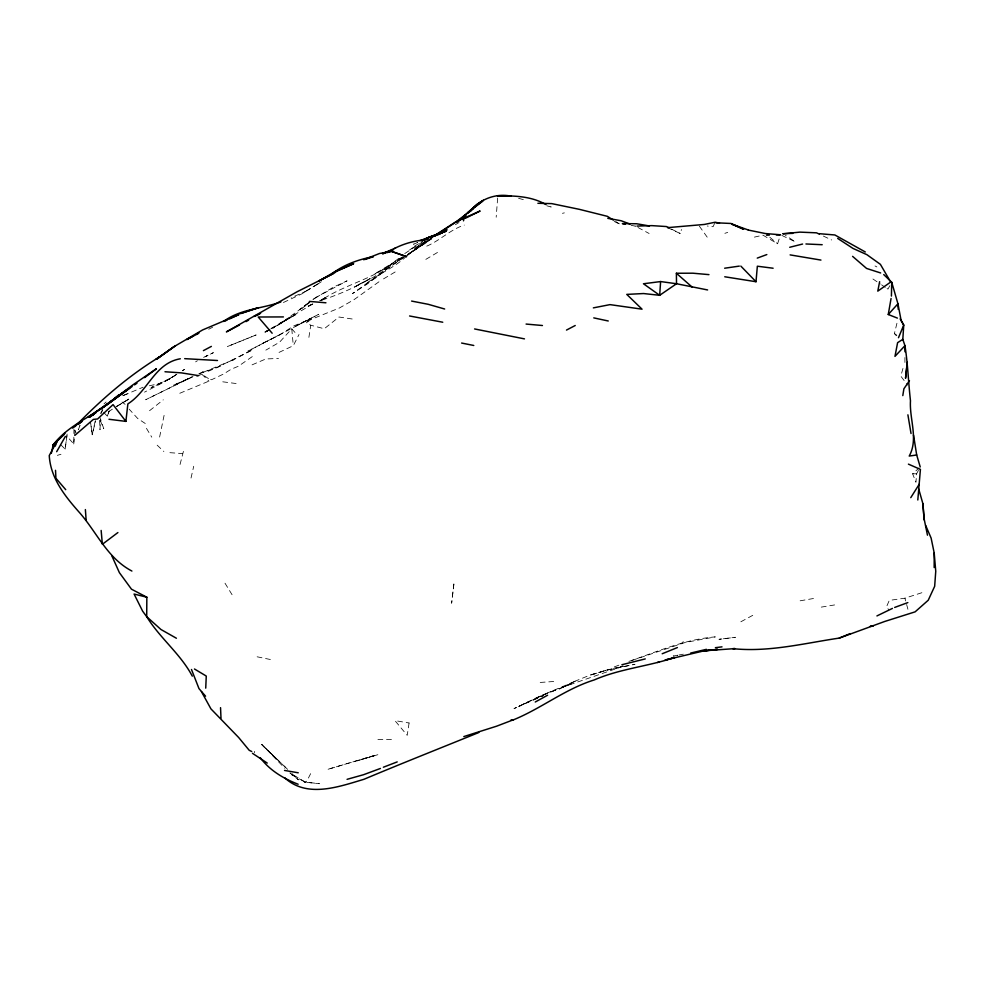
<?xml version="1.0" encoding="UTF-8"?>
<svg xmlns="http://www.w3.org/2000/svg" width="985" height="985" viewBox="0 0 985 985"><rect width="100%" height="100%" fill="white"/><g stroke="black" fill="none" stroke-linecap="round" stroke-linejoin="round"><path stroke-width="0.74" stroke-dasharray="4.92 3.69" d="M904.919 362.455L904.932 356.348M69.258 438.916L73.752 443.952L73.949 429.066M179.787 393.274L208.943 381.121L209.042 378.966L201.79 374.177L193.405 378.006M99.891 429.719L100.741 419.351M497.647 198.034L496.181 217.217M918.414 470.362L916.604 473.797L915.939 482.231L912.627 473.81L919.14 467.912M73.752 443.952L75.34 428.931M60.935 444.949L65.133 449.074L67.103 434.077M65.133 449.074L67.312 433.449M308.896 337.375L310.755 325.222L306.47 322.846L309.512 318.401L311.051 318.438L294.675 326.688L318.709 314.289L309.352 319.14L306.47 322.846L310.977 319.472L339.456 307.973L353.997 299.686L379.213 281.611M164.089 415.362L159.127 439.384M180.046 464.489L183.702 450.305M309.352 319.14L309.512 318.401L310.977 319.472M95.139 421.358L92.221 434.841L90.583 422.454L92.221 434.841L95.607 420.583M896.325 335.774L894.417 333.57L897.606 320.531M191.028 478.033L193.713 466.274M902.962 368.439L900.795 376.122L907.591 385.123M667.571 227.646L680.303 233.556L681.46 229.53M254.265 752.762L254.684 751.395M754.399 237.114L763.03 235.181L777.571 243.775L780.108 236.068M103.536 412.235L107.303 416.175L109.2 410.93M107.303 416.175L109.31 410.72M79.97 425.471L78.369 429.706L79.97 425.532M101.098 413.515L102.785 409.785M714.63 223.349L713.091 226.71L707.267 226.021M310.644 773.656L307.049 780.699L305.498 782.262L304.168 781.979L319.448 783.691L305.498 782.262L291.178 774.542M279.026 352.408L293.296 345.698L299.009 334.506M100.581 413.392L102.526 409.723M889.837 285.712L887.941 289.098L886.537 288.186M294.983 332.45L291.769 328.842L279.543 342.214L265.851 350.131M104.065 403.838L106.121 402.003M408.061 254.659L419.881 245.437L430.494 238.85M406.189 256.272L413.466 250.252M406.682 256.014C394.382 268.105 377.711 273.781 364.672 284.936L378.142 276.305L387.573 268.252L367.048 284.185L352.359 293.653L406.411 255.374M407.839 255.078L424.794 242.741L409.76 253.453L431.147 239.17M404.724 253.576L422.331 242.051M398.802 258.341L383.99 269.545L403.715 256.248L374.362 274.15L390.122 265.334C368.488 280.196 342.435 285.859 320.802 300.524M149.535 410.708L163.301 399.812M301.632 308.761L309.856 302.26M308.847 303.048L280.011 323.843L293.998 314.449M407.544 254.512L426.443 242.593M309.019 302.493L299.674 309.487L308.108 303.208M313.698 298.997L333.262 287.226L347.065 280.848L314.609 298.135L316.53 296.928L312.922 299.612M108.239 411.902L113.62 408.344M432.957 237.2L386.083 269.361L372.749 277.585L356.077 285.97L370.262 278.533C354.612 287.706 337.966 295.032 320.704 300.499M417.578 247.974L430.593 238.85M268.56 330.049L266.184 331.711L269.865 329.458M397.571 261.308L401.474 258.575M412.395 251.434L419.315 246.582M252.283 356.607L238.382 366.248L231.081 369.276L223.644 373.968L211.566 379.742L209.042 378.966M413.614 247.198L407.1 251.667M321.307 281.735L317.342 284.382L319.423 283.027M279.223 335.22L293.653 325.961L307.492 320.223L247.888 351.165L277.992 335.54L279.223 335.22L279.395 337.793M176.746 374.312L164.987 381.564L144.512 392.141M295.931 314.486L279.851 323.339L314.104 303.158M182.582 370.606L184.515 369.387L182.028 370.939M425.717 241.091L414.254 248.565L426.074 241.005M149.388 385.763L158.979 383.67L171.55 377.994C124.184 399.725 173.335 378.4 177.054 374.029M168.349 379.434L176.795 374.214M321.147 300.437L327.082 296.78L320.876 300.24M430.913 239.084L423.328 243.751L431.836 238.641M117.412 406.029L128.764 399.097L116.181 406.62M293.542 315.84L271.257 328.879M455.378 224.703L458.973 222.511M271.023 328.559L295.722 314.621M414.279 246.336L423.205 240.956M195.596 361.852L197.394 360.769M269.915 329.335L263.82 332.992L270.013 329.569M271.134 328.608L291.252 316.764L272.82 328.387M383.522 278.878L396.265 271.318M425.84 259.363L439.975 250.978M116.279 406.596L130.476 398.223M279.851 323.339L288.002 318.881M354.477 287.091L360.399 283.889M740.855 621.781L754.399 614.443M320.925 300.376L327.168 297.027L319.325 300.708M203.612 357.383L213.413 352.642L205.163 356.779L210.47 354.058M426.776 246.127C440.098 240.488 450.44 229.48 464.292 225.085M575.191 681.152L559.468 689.032L575.191 681.152L590.717 674.824L606.034 670.354L589.707 675.365L608.151 669.64L634.993 664.309L604.384 670.699L623 665.971M208.697 329.236L212.612 327.242M269.828 329.347L263.463 332.598L270.149 329.593M192.986 376.59L145.681 399.738L190.93 377.378M188.049 378.942L192.137 376.923L173.065 385.394L189.194 378.388L184.626 380.592M623.062 666.303L561.795 687.481L572.507 683.467L542.6 695.041L514.108 708.572L542.6 695.041L557.338 689.352L534.252 698.845L542.119 695.373L539.09 696.752M262.909 343.137L277.745 336.02M199.315 373.586L203.119 371.776L199.056 373.647M283.409 302.493L301.976 293.801L319.238 283.114L303.478 292.594L305.744 291.388L291.178 297.667M319.793 300.708L323.88 298.8L320.014 300.597M574.317 681.595L542.6 695.041M312.294 304.242L308.12 306.101L312.282 304.18M417.628 242.408L413.54 244.255L417.541 242.47M320.654 300.511L323.449 299.28M309.709 305.375L312.454 304.156M199.229 373.771L218.19 366.876L252.616 349.773L232.571 360.276L234.504 359.353L198.995 374.041M123.728 395.317L143.059 387.216M252.074 364.856L265.765 358.983L278.521 358.429M208.155 371.296L222.782 365.139M921.886 592.711L904.944 598.178L889.295 600.394L886.463 606.92L888.889 609.85M122.719 395.687L128.198 393.581M614.271 666.907L620.956 664.395M628.898 661.415C657.167 651.713 685.178 639.203 715.307 636.889L685.166 642.479L629.92 661.107M682.002 642.368L683.59 641.851M724.874 233.322L727.718 232.398M622.926 666.205L617.57 667.941L623.111 666.18M813.475 598.511L797.653 601.232M57.327 455.353L60.971 454.282M562.435 213.314L564.356 212.871M677.569 655.247L673.211 656.059L677.692 655.234M679.022 654.988L683.368 654.175M821.305 607.105L834.591 604.938M540.211 682.445L554.21 681.472M912.627 473.81L916.604 473.797M377.92 739.415L392.289 739.538M169.9 452.669L182.36 453.58M222.77 381.811L236.104 383.522M352.174 318.992L339 317.022L324.262 328.756L310.755 325.222M631.139 225.331L635.534 226.193L632.776 225.134M257.134 656.798L272.045 659.851M546.749 205.767L551.181 206.998L548.559 205.779M518.59 198.293L524.463 199.955M823.398 236.08L831.636 239.983M781.868 235.427L795.314 241.854L785.476 235.316M614.197 221.465L620.612 224.592L615.773 221.576M671.462 229.099L680.303 233.556M875.012 265.95L876.859 266.923M637.997 227.51L649.115 233.494M305.498 782.262L289.922 772.893L298.43 779.837L291.966 773.582M145.263 423.501L137.728 418.526L129.121 409.107M872.944 279.001L880.356 284.012M881.587 284.837L885.293 287.349M894.417 333.57L896.818 335.22M907.924 609.272L906.04 602.327M122.017 401.991L125.107 404.342M769.814 237.262L777.571 243.775M277.536 759.767L261.037 744.007L287.719 769.47M157.169 445.183L163.867 451.524M287.645 769.396L261.727 744.426L284.825 768.312M201.79 374.177L208.943 381.121M699.35 226.131L707.673 237.828M224.999 583.194L233.654 597.304M146.433 428.315L151.764 437.168M74.651 430.285L76.067 432.723M100.174 420.386L103.77 428.709L99.793 417.271M904.944 598.178L905.671 600.948M291.769 328.842L293.296 345.698M99.559 420.423L100.113 429.583M453.876 584.043L451.623 603.226L453.876 584.043M409.095 722.978L407.211 735.339L394.948 720.626L409.095 722.978M527.689 702.17L518.701 706.516L543.24 695.718L527.689 702.17M256.014 334.998L227.56 346.498L256.014 334.998M377.858 754.695L357.235 760.839L377.858 754.695M374.091 755.593L327.34 769.482L374.091 755.593M720.958 639.056L718.976 639.327L735.45 637.295L720.958 639.056"/><path stroke-width="1.48" d="M904.944 351.768L904.956 345.673L902.814 339.357L903.737 325.099L901.09 320.31L897.938 303.774L891.745 282.326L883.73 274.556M934.174 567.557L934.199 552.954L931.12 538.081L925.629 525.362M891.413 296.079L891.745 282.326M111.761 555.651L119.394 572.654L131.485 589.19L146.839 597.218L146.703 616.684C159.915 638.182 180.415 653.757 192.297 676.141M205.73 688.146L206.271 676.055L194.451 668.987M53.03 447.646L53.227 444.777C67.189 426.406 89.266 417.677 107.451 404.379L88.293 416.877M707.612 289.947L676.523 283.742L660.615 281.562L659.679 295.303L643.562 293.542L626.768 294.392L642.048 309.179L609.998 304.624L593.352 307.874M902.814 339.357L897.606 342.657L894.971 356.385L904.956 345.673C907.875 364.167 908.367 382.303 910.472 400.76C909.29 419.031 918.636 439.027 909.229 456.055L916.69 454.996L920.224 466.939M724.751 276.773L756 281.722L757.354 266.209L773.114 268.228M52.956 447.338L53.227 444.777L64.394 434.102L53.227 444.777L51.368 453.223M917.811 499.998L920.421 469.402L908.416 464.132M906.84 366.088L905.535 378.314L907.32 362.295M108.99 419.278L125.883 421.383L127.878 403.887C148.045 391.217 154.719 363.157 180.329 358.774M902.802 395.601L903.898 388.779L909.463 380.69M897.409 318.106L888.261 314.51L891.056 298.504M879.63 281.698L877.795 291.129L890.686 282.055L880.393 264.337L866.874 254.659L852.985 248.417L837.693 238.419M463.467 220.849L463.898 219.199M55.246 446.119L57.413 440.467L49.25 455.562C50.506 477.823 64.542 495.64 78.677 511.658C96.665 531.641 106.786 557.855 131.904 571.054M898.48 337.72L903.737 325.099L900.118 318.869M65.342 436.49L56.674 451.696M910.768 497.659L919.313 484.103M75.66 425.926C100.679 400.033 128.345 375.962 159.25 357.087L156.012 359.365L174.296 346.486L202.614 329.938L238.973 314.535L229.69 318.844M55.345 443.275L59.26 438.633M888.261 314.51L897.938 303.774L898.258 309.376M470.301 211.258C479.917 199.044 495.972 192.949 511.24 196.212L497.462 195.867C514.022 195.683 531.198 196.04 545.936 204.56M483.438 200.25L477.823 203.784L468.565 212.538L470.83 210.753M59.876 438.091L64.998 433.215M461.583 219.359L465.954 215.383M477.823 203.784L458.308 221.071M74.872 435.345L93.366 419.413L97.601 418.97L113.041 404.613L125.883 421.383M456.892 222.413L465.56 214.976L458.875 220.689M107.821 404.195L119.197 394.677L107.821 404.195L126.129 390.282L111.797 401.104M473.231 208.783L454.43 223.066L439.655 232.731M78.603 423.981L81.841 421.518M383.116 253.724L393.347 249.562M117.904 532.553L102.366 544.286L101.147 530.435M144.586 377.637L156.381 368.784L133.049 384.753L101.369 408.516L132.089 386.514M331.379 274.212C343.469 264.842 358.294 259.412 373.266 256.74L364.992 259.461M111.724 401.203L127.127 390.035M78.172 424.178L81.73 421.568M92.307 415.19L96.025 412.469L92.479 415.054M173.717 346.843L157.341 358.675L175.49 345.747M89.45 417.32L94.437 413.725L89.487 417.184M94.474 412.863L129.712 388.139M433.929 235.981L455.513 222.031L480.126 210.987L465.462 218.214M134.514 384.876L136.952 383.227M333.644 273.448L336.033 271.835M434.816 235.92L438.448 233.531M72.508 428.118L74.959 426.517M435.062 235.981L437.549 234.405M432.206 237.016L434.804 235.378M426.653 238.875L429.928 236.905L446.119 231.204L430.482 236.794L446.377 230.724L439.618 233.765L447.03 229.739L438.14 234.824M245.979 321.615L248.626 320.15M535.261 702.009L547.611 695.213M394.234 248.602C404.687 243.197 416.544 240.081 428.327 239.761M430.051 237.841L442.203 231.537M223.607 321.479C240.525 308.798 261.838 308.859 280.848 301.939M193.552 335.934L186.793 339.566L198.12 333.472M196.261 334.494L198.958 333.041M203.402 350.635L211.369 346.4M239.453 325.038L226.39 331.883L297.076 291.769L333.127 273.707L318.635 281.144L335.319 271.54L353.664 263.697L337.227 271.023M566.486 330.073L575.228 325.506M436.86 234.639L439.384 233.346M876.921 615.933L892.435 608.41M260.606 313.353L254.056 316.456L259.19 314.129M224.371 321.307L227.03 320.076M512.692 720.146C540.95 708.781 564.971 689.032 594.263 679.933C620.119 668.667 648.339 666.414 674.885 657.414L665.084 660.048L704.312 650.777M421.728 240.574L429.928 236.905M421.555 240.685L429.571 237.114L419.992 240.685M382.512 253.625L395.539 248.011M478.882 732.483C440.541 748.095 402.102 763.252 363.933 779.295C338.483 786.88 306.938 798.429 284.579 777.682M700.397 651.356L717.622 649.361L703.659 650.826L735.044 648.598L732.828 648.647C768.756 652.415 804.166 643.291 839.245 638.095L850.277 633.577M662.191 653.757L677.397 647.564M383.362 767.229L397.214 761.897M380.432 768.448L363.625 774.69L347.065 779.332M757.256 258.107L766.822 254.573M894.675 607.437L907.838 602.598M382.709 253.601L392.806 249.981M363.674 259.745L379.496 253.502L391.353 251.323L406.534 256.617L391.353 251.323L387.031 252.652M463.8 736.583L496.575 726.204L513.013 719.924L510.833 720.146M839.245 638.095L884.85 621.424L915.102 611.857L928.239 600.234L934.666 586.309L935.75 571.275L934.199 552.954M657.414 662.486L659.039 662.055M645.261 658.916L621.88 664.74M789.724 247.284L802.578 244.046M690.682 653.055L706.405 649.337M724.652 268.216L739.292 266.11M660.615 281.562L643.464 283.766L659.679 295.303L676.523 283.742L676.387 273.251L692.898 273.202L708.954 274.63M715.381 647.687L722.005 646.85M783.087 233.802L799.906 232.128L816.528 232.829L819.274 234.122M870.198 626.361L873.042 626.164L870.518 626.325M667.571 227.646L704.287 224.457L715.147 222.228L719.518 223.127M783.013 233.691L792.814 233.371M637.012 226.082L651.836 225.627L666.414 226.55L668.938 227.83M766.527 235.193L769.334 235.107M776.328 234.898L780.526 234.775L765.37 233.543L748.28 230.059M537.896 203.292L551.735 203.612L579.315 209.325L607.289 216.306L613.347 220.074M283.421 316.924L258.218 317.01L272.155 333.225M184.7 358.651L217.488 360.51M715.873 222.782L730.993 223.472L743.441 229.123M805.939 243.972L822.192 244.711M164.987 371.751L181.462 372.884L198.576 375.642M819.298 233.691L834.861 234.972L865.298 251.975M309.327 301.398L325.937 302.789M526.088 324.065L542.439 325.518M790.118 254.893L820.948 260.077M409.575 315.976L442.757 322.23M649.435 225.959L636.716 223.767L622.372 223.595L625.29 224.174M284.53 770.43L298.246 772.794M607.794 218.35L621.153 220.751L630.031 224.088M411.607 301.078L428.167 304.291L444.654 309.007M461.608 343.051L473.773 345.476M474.585 328.953L524.476 338.877M593.77 317.884L608.25 320.987M146.839 597.218L134.083 594.041L142.653 611.192L146.703 616.684L160.961 629.501L176.401 638.243M880.652 272.968L866.566 268.437L852.591 256.359M748.231 229.961L731.695 224.112L743.564 229.234M298.135 784.232C283.594 778.655 269.755 770.43 260.311 757.773M251.741 751.53L249.205 750.287L238.678 737.531L210.938 708.88L201.42 691.581M252.48 753.328L267.243 763.067M676.387 273.251L692.036 287.004M740.831 266.085L756 281.722M205.582 696.198L198.995 688.638L191.484 669.48M65.724 489.68L55.936 478.267L55.517 470.325M918.66 488.831L922.908 503.717L924.164 519.932M927.464 535.187L924.029 518.319L922.908 503.717M907.899 414.82L911.026 433.511M913.538 435.161L916.69 454.996M85.375 509.565L86.126 519.945M220.541 707.661L220.997 718.151M471.175 209.571L467.493 212.957L482.748 201.014L471.175 209.571M257.368 307.973L240.451 313.599L258.624 307.665L257.368 307.973"/></g></svg>
